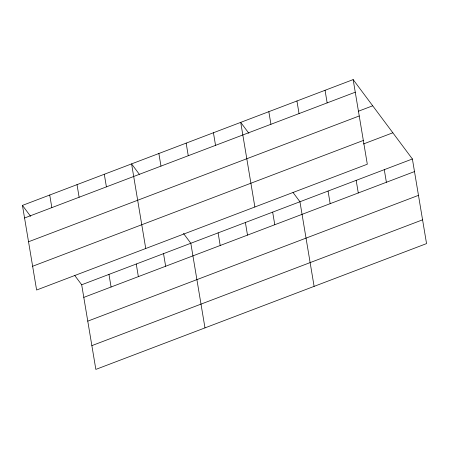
<?xml version="1.0" encoding="UTF-8"?>
<svg xmlns="http://www.w3.org/2000/svg" width="449" height="449" viewBox="0 0 449 449"><rect width="100%" height="100%" fill="white"/><g stroke="black" fill="none" stroke-linecap="round" stroke-linejoin="round"><path stroke-width="0.67" d="M353.155 79.602L367.316 164.222L36.61 290.02L22.45 205.401L353.155 79.602L412.39 158.98L426.55 243.599L95.845 369.398L81.684 284.778L74.764 275.501M24.56 218.001L355.266 92.202M358.319 111.268L372.704 105.796M28.534 241.77L359.239 115.971M32.631 266.257L363.336 140.453M363.426 143.977L392.841 132.786M81.684 284.778L412.39 158.98M83.795 297.384L414.5 171.58M87.768 321.147L418.474 195.349M91.865 345.635L422.571 219.83M248.858 133.291L240.715 122.375L254.875 206.995M293.029 192.475L299.949 201.753L314.109 286.372M139.319 174.257L131.585 163.891L145.745 248.505M183.489 233.441L190.819 243.268L204.98 327.882M22.45 205.401L30.594 216.317M384.282 169.671L386.387 182.272M356.169 180.363L358.28 192.969M325.048 90.294L327.153 102.894M328.062 191.061L330.167 203.661M296.935 100.986L299.045 113.591M268.828 111.683L270.932 124.283M272.666 212.13L274.777 224.73M245.384 222.508L247.494 235.108M213.432 132.752L215.542 145.353M218.102 232.885L220.206 245.491M186.15 143.13L188.26 155.73M158.867 153.507L160.972 166.113M163.531 253.646L165.642 266.246M136.249 264.023L138.359 276.623M104.297 174.268L106.407 186.868M108.967 274.401L111.077 287.001M77.015 184.646L79.125 197.246M49.732 195.023L51.843 207.623"/></g></svg>
